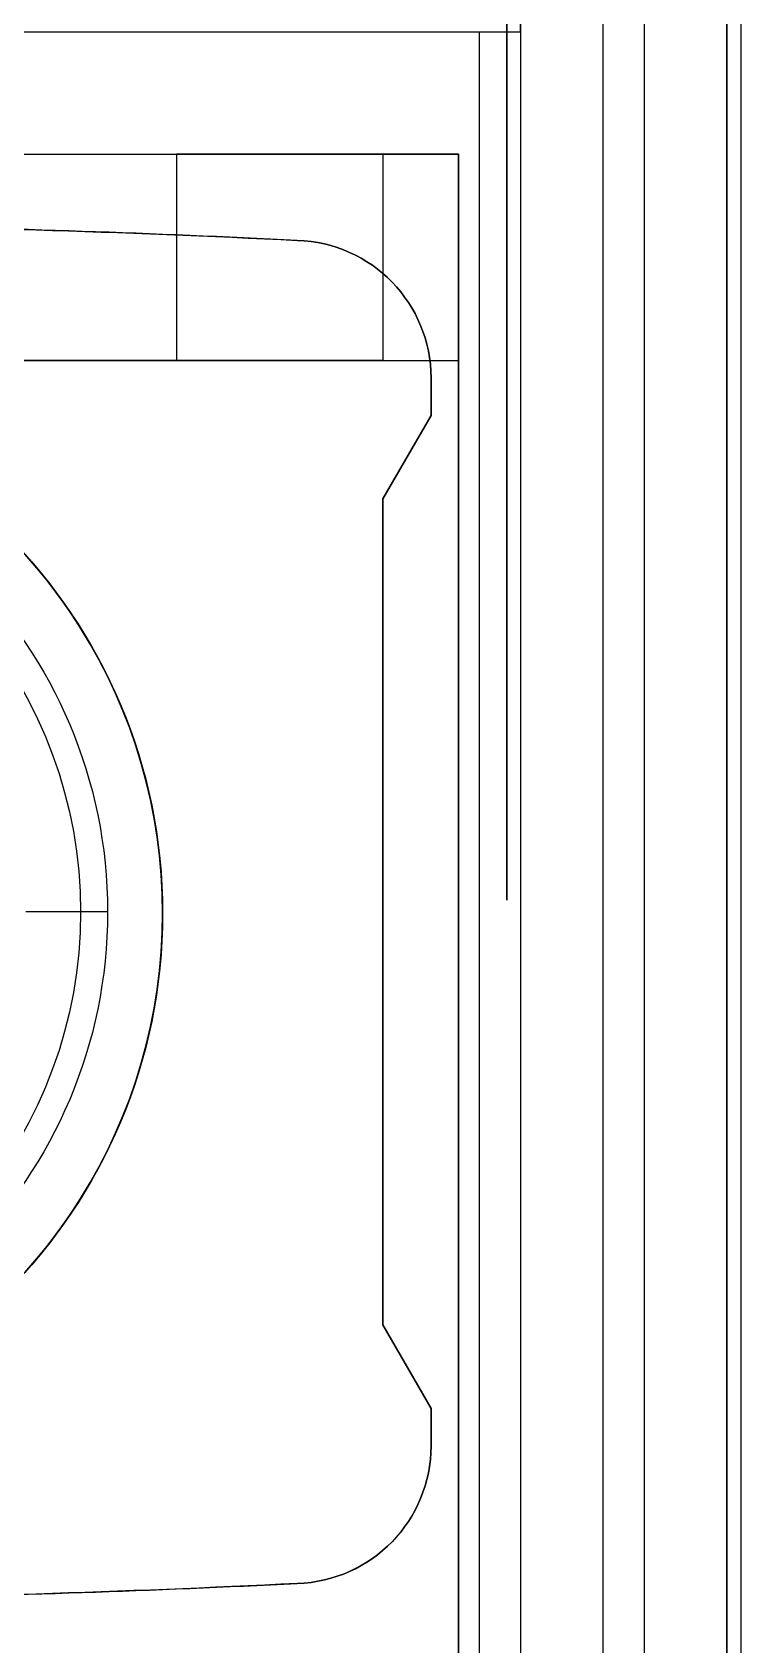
# Model space of a CAD drawing. Header units: inches. Extents: x 0 to 92454, y -34894 to 11.
# Drawn here: x 4.0296 to 4.2323, y 10.0979 to 10.5591 of the extents above; entities that cross this region are included whole.
import ezdxf

# ---------------------------------------------------------------- set-up
doc = ezdxf.new("R2010")
doc.units = ezdxf.units.IN
doc.header["$MEASUREMENT"] = 0

# ---------------------------------------------------------------- blocks, each defined once
blk = doc.blocks.new('2023_07_21_11_46_31_0481')
at = {"color": 7}
for p, q in [((106.5, 251.65, 87.6), (106.5, 274.8, 87.6)), ((106.8, 250.283, 87.6), (106.8, 274.8, 87.6)), ((105.9, 274.2, 88.2), (105.9, 251.65, 88.2)), ((107.4, 251.2, 88.2), (107.4, 274.2, 88.2)), ((107.5, 270.095, 87.4), (107.5, 249.895, 87.4)), ((107.4, 269.9, 124.1), (107.4, 251.2, 124.1)), ((105.8, 261.895, 94.9), (105.8, 268.895, 94.9)), ((93.35, 267.315, 96.989), (105.45, 267.315, 96.989)), ((95.4, 267.315, 94.9), (103.4, 267.315, 94.9)), ((103.4, 267.315, 94.9), (103.4, 265.815, 94.9)), ((103.4, 267.315, 94.989), (103.4, 265.815, 94.989)), ((104.9, 267.315, 96.489), (104.9, 265.815, 96.489)), ((104.279, 266.688, 102.463), (104.279, 266.688, 100.42)), ((104.279, 266.688, 102.463), (104.279, 266.688, 100.42)), ((93.35, 265.815, 96.989), (105.45, 265.815, 96.989)), ((103.4, 265.815, 94.9), (95.4, 265.815, 94.9)), ((105.25, 265.688, 101.99), (105.25, 265.688, 99.99)), ((105.45, 251.65, 99.989), (105.45, 264.315, 99.989)), ((102.9, 261.81, 104.4), (102.704, 261.81, 106.635)), ((102.9, 261.81, 104.4), (102.704, 261.81, 106.635)), ((103.3, 261.8, 106.4), (103.3, 261.8, 124.1)), ((103.3, 261.8, 106.4), (103.3, 261.8, 124.1)), ((105.25, 257.932, 101.99), (105.25, 257.932, 99.99)), ((104.279, 256.932, 102.463), (104.279, 256.932, 100.42)), ((104.279, 256.932, 102.463), (104.279, 256.932, 100.42))]:
    blk.add_line(p, q, dxfattribs=at)
at = {"color": 7, "extrusion": (0, 0, -1)}
for p, q in [((106.5, 251.65, 87.6), (106.5, 274.8, 87.6)), ((106.8, 250.283, 87.6), (106.8, 274.8, 87.6)), ((105.9, 268.2, 119.7), (105.9, 270.9, 119.7)), ((105.9, 268.2, 119.7), (100.3, 268.2, 119.7)), ((105.6, 268.2, 106.4), (101.1, 268.2, 106.4)), ((105.6, 268.2, 106.4), (105.6, 251.65, 106.4)), ((105.9, 268.2, 100.333), (105.6, 268.2, 100.333)), ((105.6, 268.2, 100.333), (105.6, 251.65, 100.333)), ((105.9, 268.2, 100.333), (105.9, 251.65, 100.333)), ((104.9, 267.315, 96.489), (104.9, 265.815, 96.489)), ((105.45, 267.315, 96.489), (104.9, 267.315, 96.489)), ((105.45, 265.815, 96.489), (105.45, 267.315, 96.489)), ((104.9, 265.815, 96.489), (105.45, 265.815, 96.489)), ((105.45, 264.315, 98.489), (105.45, 251.65, 98.489))]:
    blk.add_line(p, q, dxfattribs=at)
at = {"color": 7, "extrusion": (-1, 0, 0)}
for p, q in [((105.9, 274.2, 88.2), (105.9, 251.65, 88.2)), ((105.9, 268.2, 119.7), (105.9, 270.9, 119.7)), ((105.6, 268.2, 100.333), (105.6, 268.2, 106.4)), ((105.6, 268.2, 100.333), (105.6, 251.65, 100.333)), ((105.6, 268.2, 106.4), (105.6, 251.65, 106.4)), ((105.9, 268.2, 100.333), (105.9, 268.2, 119.7)), ((105.9, 268.2, 100.333), (105.9, 251.65, 100.333))]:
    blk.add_line(p, q, dxfattribs=at)
at = {"color": 7, "extrusion": (1, 0, 0)}
for p, q in [((107.4, 251.2, 88.2), (107.4, 274.2, 88.2)), ((105.8, 270.095, 87.4), (105.8, 261.895, 87.4)), ((107.5, 270.095, 87.4), (107.5, 249.895, 87.4)), ((107.4, 269.9, 124.1), (107.4, 251.2, 124.1)), ((105.8, 261.895, 94.9), (105.8, 268.895, 94.9)), ((107.5, 268.595, 82.2), (107.5, 249.895, 66)), ((103.4, 267.315, 94.9), (103.4, 265.815, 94.9)), ((103.4, 267.315, 94.989), (103.4, 267.315, 94.9)), ((103.4, 267.315, 94.989), (103.4, 265.815, 94.989)), ((105.45, 265.815, 96.489), (105.45, 267.315, 96.489)), ((105.45, 267.315, 96.989), (105.45, 267.315, 96.489)), ((103.4, 265.815, 94.9), (103.4, 265.815, 94.989)), ((105.45, 265.815, 96.489), (105.45, 265.815, 96.989)), ((105.25, 265.688, 99.99), (105.25, 265.416, 99.99)), ((105.25, 265.688, 101.99), (105.25, 265.688, 99.99)), ((105.25, 265.416, 101.99), (105.25, 265.688, 101.99)), ((105.25, 265.416, 101.99), (105.25, 265.416, 99.99)), ((104.9, 264.81, 100.145), (104.9, 258.81, 100.145)), ((104.9, 264.81, 102.16), (104.9, 264.81, 100.145)), ((104.9, 258.81, 102.16), (104.9, 264.81, 102.16)), ((105.45, 264.315, 98.489), (105.45, 251.65, 98.489)), ((105.45, 251.65, 99.989), (105.45, 264.315, 99.989)), ((105.8, 261.895, 87.4), (105.8, 261.895, 94.9)), ((104.9, 258.81, 102.16), (104.9, 258.81, 100.145)), ((105.25, 258.204, 99.99), (105.25, 257.932, 99.99)), ((105.25, 258.204, 101.99), (105.25, 258.204, 99.99)), ((105.25, 257.932, 101.99), (105.25, 258.204, 101.99)), ((105.25, 257.932, 101.99), (105.25, 257.932, 99.99))]:
    blk.add_line(p, q, dxfattribs=at)
at = {"color": 7, "extrusion": (0, 0.654788, -0.755813)}
blk.add_line((107.5, 268.595, 82.2), (107.5, 249.895, 66), dxfattribs=at)
at = {"color": 7, "extrusion": (0, 1, 0)}
for p, q in [((105.9, 268.2, 119.7), (100.3, 268.2, 119.7)), ((105.6, 268.2, 106.4), (101.1, 268.2, 106.4)), ((105.9, 268.2, 100.333), (105.6, 268.2, 100.333)), ((105.6, 268.2, 100.333), (105.6, 268.2, 106.4)), ((105.9, 268.2, 100.333), (105.9, 268.2, 119.7)), ((93.35, 267.315, 96.989), (105.45, 267.315, 96.989)), ((95.4, 267.315, 94.9), (103.4, 267.315, 94.9)), ((103.4, 267.315, 94.989), (103.4, 267.315, 94.9)), ((105.45, 267.315, 96.489), (104.9, 267.315, 96.489)), ((105.45, 267.315, 96.989), (105.45, 267.315, 96.489))]:
    blk.add_line(p, q, dxfattribs=at)
at = {"color": 7, "extrusion": (0, -1, 0)}
for p, q in [((93.35, 265.815, 96.989), (105.45, 265.815, 96.989)), ((103.4, 265.815, 94.9), (95.4, 265.815, 94.9)), ((103.4, 265.815, 94.9), (103.4, 265.815, 94.989)), ((104.9, 265.815, 96.489), (105.45, 265.815, 96.489)), ((105.45, 265.815, 96.489), (105.45, 265.815, 96.989)), ((105.8, 261.895, 87.4), (105.8, 261.895, 94.9))]:
    blk.add_line(p, q, dxfattribs=at)
at = {"color": 7, "extrusion": (-0.404415, 0, -0.914575)}
for p, q in [((105.25, 265.688, 99.99), (105.25, 265.416, 99.99)), ((105.25, 265.416, 99.99), (104.9, 264.81, 100.145)), ((104.9, 264.81, 100.145), (104.9, 258.81, 100.145)), ((104.9, 258.81, 100.145), (105.25, 258.204, 99.99)), ((105.25, 258.204, 99.99), (105.25, 257.932, 99.99))]:
    blk.add_line(p, q, dxfattribs=at)
at = {"color": 7, "extrusion": (0.43787, 0, 0.899038)}
for p, q in [((105.25, 265.416, 101.99), (105.25, 265.688, 101.99)), ((104.9, 264.81, 102.16), (105.25, 265.416, 101.99)), ((104.9, 258.81, 102.16), (104.9, 264.81, 102.16)), ((105.25, 258.204, 101.99), (104.9, 258.81, 102.16)), ((105.25, 257.932, 101.99), (105.25, 258.204, 101.99))]:
    blk.add_line(p, q, dxfattribs=at)
at = {"color": 7, "extrusion": (0.866025, -0.5, 0)}
for p, q in [((105.25, 265.416, 99.99), (104.9, 264.81, 100.145)), ((104.9, 264.81, 102.16), (105.25, 265.416, 101.99)), ((105.25, 265.416, 101.99), (105.25, 265.416, 99.99)), ((104.9, 264.81, 102.16), (104.9, 264.81, 100.145))]:
    blk.add_line(p, q, dxfattribs=at)
at = {"color": 7, "extrusion": (0.866025, 0.5, 0)}
for p, q in [((104.9, 258.81, 100.145), (105.25, 258.204, 99.99)), ((104.9, 258.81, 102.16), (104.9, 258.81, 100.145)), ((105.25, 258.204, 101.99), (104.9, 258.81, 102.16)), ((105.25, 258.204, 101.99), (105.25, 258.204, 99.99))]:
    blk.add_line(p, q, dxfattribs=at)
at = {"color": 7, "extrusion": (0, -1, 0)}
for centre, radius, start, end in [((104.9, 94.989, -267.315), 1.5, 90, 180), ((104.9, 94.989, -265.815), 1.5, 90, 180), ((102.306, 106.6, -261.81), 0.4, 5, 90), ((102.306, 106.6, -261.81), 0.4, 5, 90)]:
    blk.add_arc(centre, radius, start, end, dxfattribs=at)
at = {"color": 7, "extrusion": (0, 1, 0)}
for centre in [(-104.9, 94.989, 267.315), (-104.9, 94.989, 265.815)]:
    blk.add_arc(centre, 1.5, 360, 90, dxfattribs=at)
at = {"color": 7, "extrusion": (1, 0, 0)}
for radius, start in [(3, 0), (1.5, 360), (1.5, 360)]:
    blk.add_arc((264.315, 96.989, 105.45), radius, start, 90, dxfattribs=at)
at = {"color": 7, "extrusion": (-1, 0, 0)}
blk.add_arc((-264.315, 96.989, -105.45), 3, 90, 180, dxfattribs=at)
at = {"color": 7, "extrusion": (0, 0, -1)}
for centre, radius, start, end in [((-99.4, 261.8, -124.1), 3.9, 0, 180), ((-99.4, 261.81, -104.4), 3.5, 0, 180), ((-99.4, 261.81, -104.4), 3.5, 0, 180), ((-99.4, 261.8, -106.4), 3.9, 115.8424, 180), ((-99.4, 261.81, -106.635), 3.304, 100.3512, 180), ((-99.4, 261.81, -106.635), 3.304, 100.3512, 180), ((-99.4, 261.8, -124.1), 3.9, 180, 0), ((-99.4, 261.81, -104.4), 3.5, 180, 0), ((-99.4, 261.81, -104.4), 3.5, 180, 0), ((-99.4, 261.81, -106.635), 3.304, 180, 259.6488), ((-99.4, 261.81, -106.635), 3.304, 180, 259.6488), ((-99.4, 261.8, -106.4), 3.9, 180, 244.1576)]:
    blk.add_arc(centre, radius, start, end, dxfattribs=at)
at = {"color": 7}
for centre, start, end in [((99.4, 261.8, 124.1), 0, 180), ((99.4, 261.8, 106.4), 0, 64.1576), ((99.4, 261.8, 124.1), 180, 0), ((99.4, 261.8, 106.4), 295.8424, 0)]:
    blk.add_arc(centre, 3.9, start, end, dxfattribs=at)
at = {"color": 7, "extrusion": (-0.404415, -9.86076e-32, -0.914575)}
blk.add_ellipse((99.4, 169.402, 102.577), major_axis=(-97.408, 0, 43.073), ratio=0.914575, start_param=1.581866, end_param=1.620901, dxfattribs=at)
blk.add_ellipse((99.4, 169.402, 102.577), major_axis=(-97.408, 0, 43.073), ratio=0.914575, start_param=1.581866, end_param=1.620901, dxfattribs=at)
at = {"color": 7, "extrusion": (0.43787, 8.62817e-32, 0.899038)}
blk.add_ellipse((99.4, 169.402, 104.839), major_axis=(-97.408, 0, 47.442), ratio=0.899038, start_param=-1.620901, end_param=-1.588778, dxfattribs=at)
blk.add_ellipse((99.4, 169.402, 104.839), major_axis=(-97.408, 0, 47.442), ratio=0.899038, start_param=-1.620901, end_param=-1.588778, dxfattribs=at)
at = {"color": 7, "extrusion": (-0.404415, 0, -0.914575)}
for centre, major_axis, start_param, end_param in [((104.25, 265.688, 100.432), (1, 0, -0.442), -1.542233, 0), ((104.25, 265.688, 100.432), (1, 0, -0.442), -1.542233, 0), ((104.25, 257.932, 100.432), (1, 0, -0.442), 0, 1.542233), ((104.25, 257.932, 100.432), (1, 0, -0.442), 0, 1.542233), ((99.4, 354.218, 102.577), (97.408, 0, -43.073), 1.520692, 1.559726), ((99.4, 354.218, 102.577), (97.408, 0, -43.073), 1.520692, 1.559726)]:
    blk.add_ellipse(centre, major_axis=major_axis, ratio=0.914575, start_param=start_param, end_param=end_param, dxfattribs=at)
at = {"color": 7, "extrusion": (0.43787, -1.2326e-32, 0.899038)}
blk.add_ellipse((104.25, 265.688, 102.477), major_axis=(1, 0, -0.487), ratio=0.899038, start_param=0, end_param=1.542233, dxfattribs=at)
blk.add_ellipse((104.25, 265.688, 102.477), major_axis=(1, 0, -0.487), ratio=0.899038, start_param=0, end_param=1.542233, dxfattribs=at)
at = {"color": 7, "extrusion": (0.43787, -8.27181e-25, 0.899038)}
blk.add_ellipse((104.25, 257.932, 102.477), major_axis=(1, 0, -0.487), ratio=0.899038, start_param=-1.542233, end_param=0, dxfattribs=at)
blk.add_ellipse((104.25, 257.932, 102.477), major_axis=(1, 0, -0.487), ratio=0.899038, start_param=-1.542233, end_param=0, dxfattribs=at)
at = {"color": 7, "extrusion": (0.43787, -3.38964e-32, 0.899038)}
blk.add_ellipse((99.4, 354.218, 104.839), major_axis=(97.408, 0, -47.442), ratio=0.899038, start_param=-1.552815, end_param=-1.520692, dxfattribs=at)
blk.add_ellipse((99.4, 354.218, 104.839), major_axis=(97.408, 0, -47.442), ratio=0.899038, start_param=-1.552815, end_param=-1.520692, dxfattribs=at)

msp = doc.modelspace()

# ---------------------------------------------------------------- block references
at = {"xscale": 0.03937007874015748, "yscale": 0.03937007874015748, "zscale": 0.03937007874015748}
msp.add_blockref('2023_07_21_11_46_31_0481', (0, 0), dxfattribs=at)
msp.add_blockref('2023_07_21_11_46_31_0481', (0, 0), dxfattribs=at)

doc.saveas('drawing.dxf')
